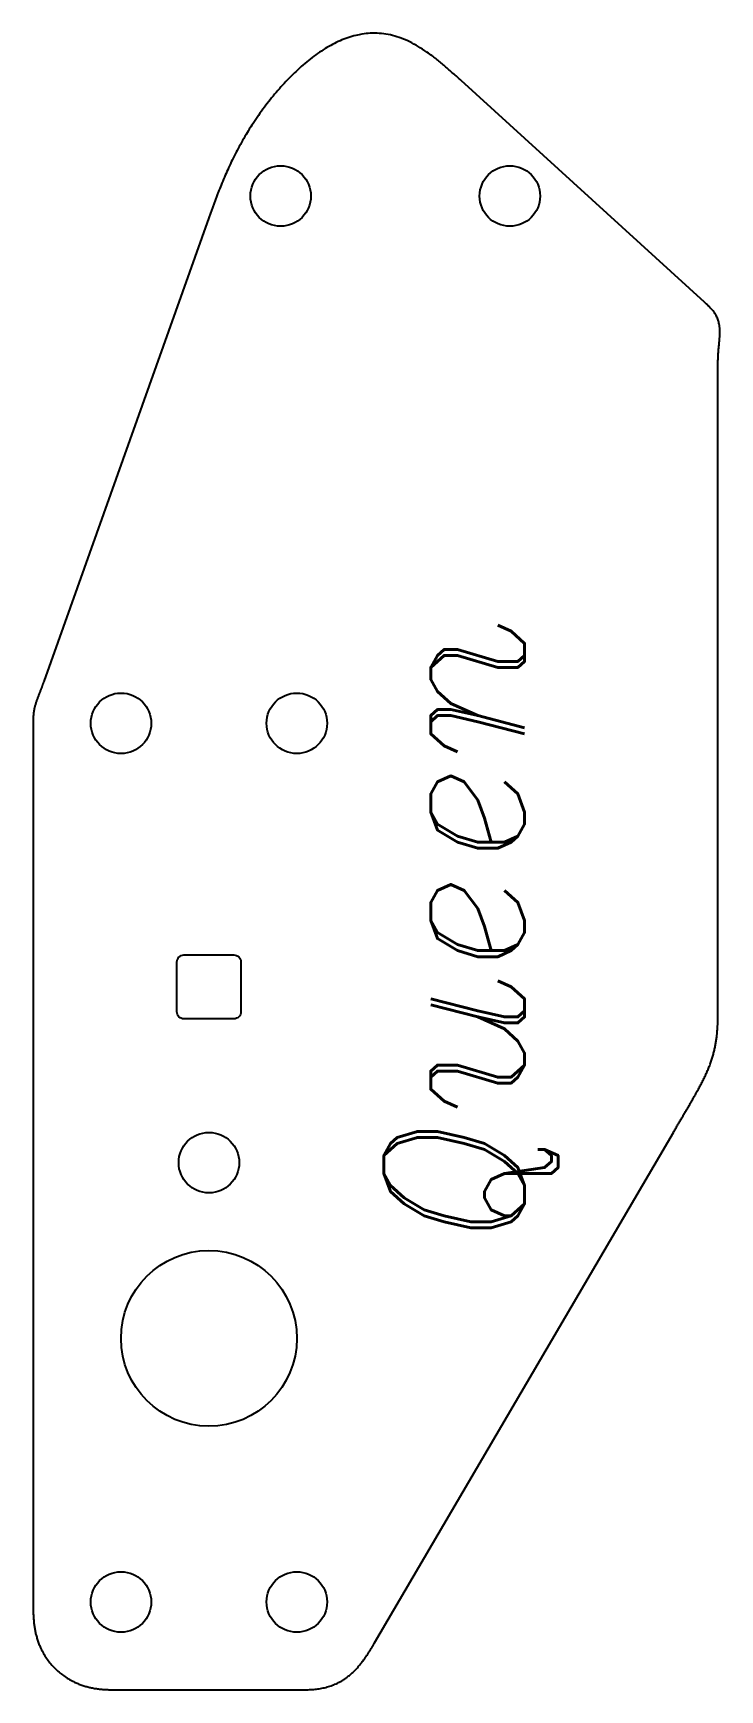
# Model space of a CAD drawing. Header units: inches. Extents: x -0.5 to 1.45, y 3.25 to 7.96.
import ezdxf

# ---------------------------------------------------------------- set-up
doc = ezdxf.new("R2010")
doc.units = ezdxf.units.IN
doc.header["$MEASUREMENT"] = 0
doc.styles.add('Sketch Text (ANSI) - 3DA', font='tahoma.ttf')

msp = doc.modelspace()

# ---------------------------------------------------------------- linework, layer by layer
for p, q in [((1.4096, 7.1978), (0.717, 7.8286)), ((0, 7.4382), (-0.4699, 6.1189)), ((1.4476, 5.187), (1.4476, 7.0077)), ((-0.5, 6), (-0.5, 3.5)), ((0.4712, 3.3834), (1.3209, 4.836)), ((-0.25, 3.25), (0.25, 3.25))]:
    msp.add_line(p, q)
msp.add_lwpolyline([(0.091, 5.321), (0.091, 5.179, -0.414214), (0.071, 5.159), (-0.071, 5.159, -0.414214), (-0.091, 5.179), (-0.091, 5.321, -0.414214), (-0.071, 5.341), (0.071, 5.341, -0.414214)], format="xyb", close=True)
for centre, radius in [((0.204, 7.5), 0.086), ((0.856, 7.5), 0.086), ((-0.25, 6), 0.086), ((0.25, 6), 0.086), ((0, 4.75), 0.086), ((0, 4.25), 0.25), ((-0.25, 3.5), 0.086), ((0.25, 3.5), 0.086)]:
    msp.add_circle(centre, radius)
for points in [[(0.717, 7.8286), (0.6161, 7.9204), (0.4145, 8.1041), (0.1158, 7.7633), (0.0386, 7.5465), (0, 7.4382)], [(1.4476, 7.0077), (1.4476, 7.0322), (1.4476, 7.0811), (1.4686, 7.1441), (1.4293, 7.1799), (1.4096, 7.1978)], [(-0.4699, 6.1189), (-0.4751, 6.1044), (-0.4854, 6.0755), (-0.5, 6.0467), (-0.5, 6.0156), (-0.5, 6)], [(1.3209, 4.836), (1.3447, 4.8766), (1.3922, 4.9578), (1.4476, 5.0429), (1.4476, 5.139), (1.4476, 5.187)], [(-0.5, 3.5), (-0.5, 3.4493), (-0.5, 3.348), (-0.402, 3.25), (-0.3007, 3.25), (-0.25, 3.25)], [(0.25, 3.25), (0.3192, 3.25), (0.3884, 3.25), (0.4366, 3.3243), (0.4712, 3.3834)]]:
    msp.add_open_spline(points, degree=4)

# ---------------------------------------------------------------- texts
at = {"color": 181, "true_color": 0xa666ff, "insert": (0.4977, 4.5131), "char_height": 0.4, "width": 1.869853, "attachment_point": 1, "rotation": 90, "style": 'Sketch Text (ANSI) - 3DA'}
msp.add_mtext('\\fItalic_IV25|b0|i0;{\\H0.4000;Queen}', dxfattribs=at)

doc.saveas('drawing.dxf')
